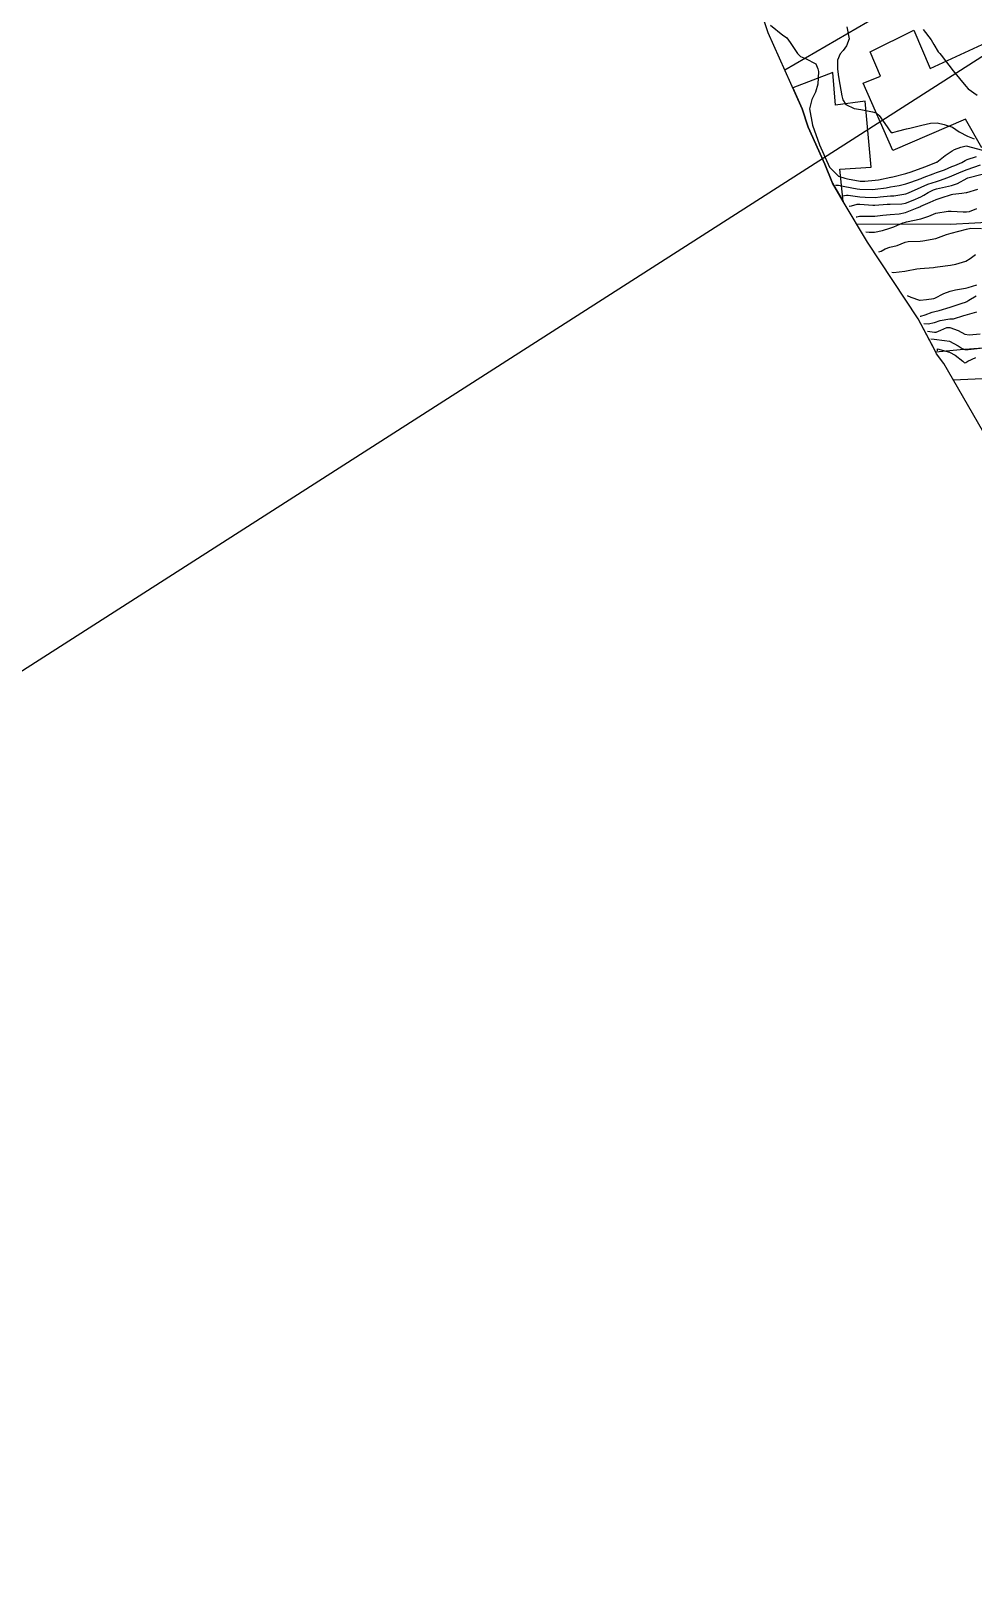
# Model space of a CAD drawing. Header units: metres. Extents: x 318500 to 325275, y 7408834 to 7428799.
# Drawn here: x 321848.9 to 321972.3, y 7421984.7 to 7422186.2 of the extents above; entities that cross this region are included whole.
import ezdxf

# ---------------------------------------------------------------- set-up
doc = ezdxf.new("R2010")
doc.units = ezdxf.units.M
doc.header["$MEASUREMENT"] = 0
doc.layers.add('_TEXTO_CONGELA', color=45, linetype='Continuous', plot=False)
for name, color, linetype in [('Area', 45, 'Continuous'), ('Curvas de Nivel 1m', 11, 'Continuous'), ('Curvas de Nivel 5m', 15, 'Continuous'), ('Edificações', 30, 'Continuous'), ('Vias Primárias', 230, 'Continuous')]:
    doc.layers.add(name, color=color, linetype=linetype)

msp = doc.modelspace()

# ---------------------------------------------------------------- linework, layer by layer
at = {"layer": '_TEXTO_CONGELA'}
msp.add_line((321755.82, 7422043.59), (322157.48, 7422300.57), dxfattribs=at)
at = {"layer": 'Area'}
msp.add_lwpolyline([(321974.16, 7422132.71), (321968.46, 7422142.63), (321967.5, 7422143.88), (321967.18, 7422144.57), (321965.09, 7422148.46), (321958.44, 7422158.51), (321955.25, 7422163.83), (321953.87, 7422166.25), (321952.85, 7422168.71), (321950.67, 7422173.56), (321949.88, 7422175.97), (321945.44, 7422185.9), (321944.76, 7422188.03)], dxfattribs=at)
at = {"layer": 'Curvas de Nivel 1m', "flags": 128}
for points, elevation in [([(321945.74, 7422186.94), (321947.37, 7422185.61), (321947.72, 7422185.41), (321947.9, 7422185.25), (321948.32, 7422184.64), (321949.28, 7422183.23), (321949.69, 7422182.84), (321950.34, 7422182.57), (321951.68, 7422181.84), (321951.96, 7422181.2), (321952.02, 7422180.84), (321951.96, 7422179.2), (321951.63, 7422178.13), (321951.15, 7422177.21), (321950.84, 7422175.97), (321951.27, 7422173.81), (321952.18, 7422171.25), (321953.5, 7422168.34), (321954.64, 7422167.16), (321955.49, 7422166.88), (321955.83, 7422166.8), (321957.48, 7422166.51), (321958.11, 7422166.48), (321959.48, 7422166.61), (321959.89, 7422166.68), (321961.49, 7422167.01), (321961.54, 7422167.02), (321961.76, 7422167.07), (321963.49, 7422167.51), (321964.19, 7422167.72), (321965.5, 7422168.21), (321966.08, 7422168.43), (321967.51, 7422168.98), (321967.53, 7422168.99), (321968.64, 7422169.85), (321969.53, 7422170.48), (321969.84, 7422170.65), (321970.66, 7422170.95), (321971.36, 7422171.13), (321971.54, 7422171.09), (321972.04, 7422170.93), (321973.53, 7422170.57)], 767), ([(321955.74, 7422186.68), (321956.05, 7422185.14), (321955.71, 7422184.2), (321955.25, 7422183.61), (321954.87, 7422183.16), (321954.52, 7422182.33), (321954.53, 7422181.16), (321954.64, 7422180.17), (321954.82, 7422179.16), (321955.11, 7422177.67), (321955.24, 7422177.15), (321955.61, 7422176.52), (321956.7, 7422176.03), (321957.6, 7422175.86), (321959.13, 7422175.57), (321959.6, 7422175.43), (321960, 7422175.09), (321961.04, 7422173.61), (321961.37, 7422173.07), (321961.57, 7422172.87), (321961.78, 7422172.85), (321962.38, 7422173.06), (321963.57, 7422173.36), (321963.98, 7422173.45), (321965.58, 7422173.81), (321966.69, 7422174.11), (321967.58, 7422174.13), (321968.51, 7422173.91), (321969.58, 7422173.55), (321970.45, 7422172.95), (321971.56, 7422172.38), (321972.44, 7422172.05)], 766), ([(321954.26, 7422165.98), (321954.67, 7422165.96), (321955.47, 7422165.82), (321957.11, 7422165.49), (321957.46, 7422165.44), (321959.15, 7422165.41), (321959.47, 7422165.44), (321960.9, 7422165.64), (321961.47, 7422165.74), (321962.59, 7422165.94), (321963.48, 7422166.16), (321964.13, 7422166.38), (321965.49, 7422166.87), (321965.59, 7422166.9), (321965.89, 7422167.01), (321967.04, 7422167.44), (321967.5, 7422167.62), (321968.53, 7422168), (321969.5, 7422168.41), (321969.89, 7422168.57), (321970.79, 7422168.95), (321971.26, 7422169.19), (321971.52, 7422169.33), (321972.71, 7422169.73)], 768), ([(321955.16, 7422164.59), (321955.7, 7422164.66), (321955.94, 7422164.65), (321957.45, 7422164.45), (321958.17, 7422164.39), (321959.45, 7422164.38), (321960.11, 7422164.43), (321961.45, 7422164.56), (321961.91, 7422164.6), (321963.46, 7422164.85), (321963.6, 7422164.89), (321963.91, 7422165.03), (321964.98, 7422165.5), (321965.47, 7422165.72), (321966.37, 7422166.1), (321967.48, 7422166.45), (321967.9, 7422166.57), (321968.99, 7422166.97), (321969.49, 7422167.18), (321970.72, 7422167.73), (321971.5, 7422168.04), (321973.24, 7422168.65)], 769), ([(321956.95, 7422161.83), (321957.06, 7422161.85), (321957.42, 7422161.93), (321958.24, 7422161.93), (321959.42, 7422161.92), (321960.47, 7422162.03), (321961.42, 7422162.12), (321962.58, 7422162.21), (321963.42, 7422162.41), (321964.97, 7422163.02), (321965.29, 7422163.16), (321965.43, 7422163.22), (321966.67, 7422163.77), (321967.45, 7422164.12), (321968.1, 7422164.33), (321969.46, 7422164.77), (321969.61, 7422164.81), (321970.82, 7422164.94), (321971.39, 7422165), (321971.46, 7422165.01), (321972.92, 7422165.47)], 771), ([(321958.23, 7422159.85), (321958.67, 7422159.82), (321959.39, 7422159.84), (321960.44, 7422160.04), (321961.4, 7422160.33), (321961.92, 7422160.54), (321963.09, 7422161.04), (321963.41, 7422161.15), (321963.56, 7422161.19), (321965.42, 7422161.57), (321966.49, 7422161.93), (321967.42, 7422162.3), (321969.02, 7422162.56), (321969.43, 7422162.56), (321970.98, 7422162.5), (321971.43, 7422162.48), (321971.82, 7422162.53), (321972.75, 7422162.92)], 772), ([(321959.92, 7422157.25), (321960.23, 7422157.33), (321960.77, 7422157.66), (321961.36, 7422157.86), (321962.34, 7422158.08), (321963.37, 7422158.5), (321963.8, 7422158.61), (321965.37, 7422158.66), (321965.69, 7422158.69), (321967.38, 7422158.99), (321968.82, 7422159.54), (321969.39, 7422159.71), (321970.4, 7422159.94), (321971.4, 7422160.23), (321972, 7422160.33), (321973.4, 7422160.29)], 773), ([(321961.65, 7422154.58), (321961.85, 7422154.54), (321963.33, 7422154.74), (321963.58, 7422154.78), (321964.92, 7422155.02), (321965.33, 7422155.07), (321967.1, 7422155.22), (321967.33, 7422155.25), (321967.64, 7422155.3), (321969.34, 7422155.5), (321970.01, 7422155.62), (321971.34, 7422156.03), (321971.9, 7422156.37), (321972.59, 7422156.92)], 774), ([(321965.34, 7422148.83), (321965.42, 7422148.83), (321965.99, 7422149), (321966.91, 7422149.34), (321967.25, 7422149.43), (321967.84, 7422149.56), (321969.26, 7422150.01), (321970.86, 7422150.54), (321971.27, 7422150.65), (321971.46, 7422150.73), (321971.74, 7422150.93), (321972.69, 7422151.5)], 776), ([(321965.81, 7422147.85), (321966.4, 7422147.83), (321967.24, 7422148.01), (321967.97, 7422148.25), (321969.24, 7422148.46), (321969.7, 7422148.49), (321971.07, 7422148.93), (321971.25, 7422148.98), (321972.78, 7422149.39)], 777), ([(321966.29, 7422146.86), (321967.22, 7422146.73), (321967.46, 7422146.74), (321968.05, 7422146.98), (321968.86, 7422147.33), (321969.23, 7422147.35), (321970.32, 7422146.94), (321971.21, 7422146.49), (321971.76, 7422146.38), (321973.21, 7422146.52)], 778), ([(321966.76, 7422145.88), (321967.2, 7422145.8), (321968.54, 7422145.63), (321969.2, 7422145.54), (321970.31, 7422144.94), (321970.84, 7422144.59), (321971.19, 7422144.46), (321971.65, 7422144.46), (321973.19, 7422144.62)], 779)]:
    msp.add_lwpolyline(points, dxfattribs=dict(at, elevation=elevation))
at = {"layer": 'Curvas de Nivel 5m', "flags": 128}
for points, elevation in [([(321965.74, 7422186.37), (321966.77, 7422185), (321967.12, 7422184.4), (321967.7, 7422183.44), (321967.91, 7422183.2), (321968.1, 7422182.98), (321969.67, 7422180.96), (321971.35, 7422178.94), (321971.64, 7422178.57), (321972.8, 7422177.75)], 765), ([(321956.06, 7422163.21), (321956.37, 7422163.27), (321957.09, 7422163.47), (321957.44, 7422163.48), (321959.17, 7422163.36), (321959.43, 7422163.36), (321961.04, 7422163.47), (321961.44, 7422163.49), (321962.95, 7422163.53), (321963.44, 7422163.62), (321964.44, 7422164.03), (321965.45, 7422164.47), (321965.81, 7422164.65), (321966.39, 7422165), (321967.1, 7422165.36), (321967.47, 7422165.48), (321968.68, 7422165.76), (321969.47, 7422165.95), (321970.24, 7422166.18), (321971.49, 7422166.89), (321971.52, 7422166.91), (321971.6, 7422166.94), (321973.49, 7422167.4)], 770), ([(321963.63, 7422151.52), (321964.13, 7422151.33), (321965.27, 7422150.93), (321965.36, 7422150.92), (321966.19, 7422151), (321967.13, 7422151.13), (321967.27, 7422151.19), (321968.46, 7422151.79), (321969.29, 7422152.08), (321969.98, 7422152.26), (321971.29, 7422152.5), (321971.64, 7422152.58), (321972.75, 7422152.92)], 775), ([(321967.63, 7422144.31), (321967.63, 7422144.54), (321969.18, 7422144.13), (321969.95, 7422143.72), (321970.92, 7422142.93), (321971.17, 7422142.73), (321971.35, 7422142.75), (321971.57, 7422142.93), (321972.66, 7422143.43)], 780)]:
    msp.add_lwpolyline(points, dxfattribs=dict(at, elevation=elevation))
at = {"layer": 'Edificações'}
for points in [[(321973.44, 7422170.87), (321971.3, 7422174.62), (321961.77, 7422170.5), (321957.88, 7422179.34), (321960.17, 7422180.25), (321958.8, 7422183.45), (321964.51, 7422186.27), (321966.65, 7422181.24), (321975.72, 7422185.43)], [(321975.99, 7422144.82), (321970.6, 7422144.44), (321967.39, 7422144.13), (321965.09, 7422148.46), (321958.44, 7422158.51), (321957.01, 7422160.9), (321969.33, 7422160.85), (321975.69, 7422161.23)]]:
    msp.add_lwpolyline(points, dxfattribs=at)
msp.add_lwpolyline([(321955.25, 7422163.83), (321954.82, 7422168.05), (321958.93, 7422168.34), (321958.15, 7422176.95), (321954.27, 7422176.46), (321953.93, 7422180.72), (321948.66, 7422178.71), (321949.88, 7422175.97), (321950.67, 7422173.56), (321952.85, 7422168.71), (321953.87, 7422166.25)], close=True, dxfattribs=at)
at = {"layer": 'Vias Primárias'}
for points in [[(323715.64, 7420145.55, 0), (323709.04, 7420132.94)], [(323831.09, 7420001.79, 0), (323833.84, 7420008.44, 0.220888)]]:
    msp.add_lwpolyline(points, format="xyb", dxfattribs=at)
for points in [[(321963.85, 7422190.48), (321947.61, 7422181.04)], [(321969.69, 7422140.49), (321978.27, 7422140.87)]]:
    msp.add_lwpolyline(points, dxfattribs=at)

doc.saveas('drawing.dxf')
